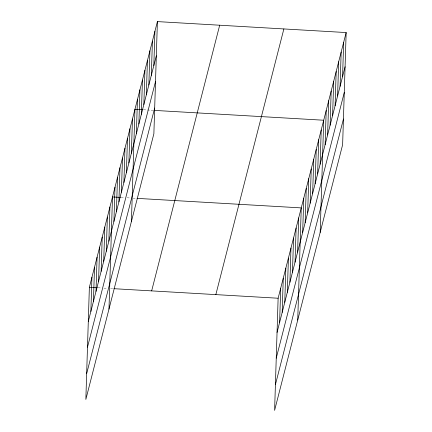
<?xml version="1.0" encoding="UTF-8"?>
<svg xmlns="http://www.w3.org/2000/svg" width="432" height="432" viewBox="0 0 432 432"><rect width="100%" height="100%" fill="white"/><g stroke="black" fill="none" stroke-linecap="round" stroke-linejoin="round"><path stroke-width="0.32" stroke-dasharray="2.16 1.62" d="M143.564 109.771L153.5 110.349M121.111 197.446L124.427 197.635M127.078 197.791L130.388 197.986M133.04 198.137L136.355 198.331M97.983 287.771L101.299 287.966M103.95 288.122L107.26 288.311M110.576 288.506L113.227 288.657"/><path stroke-width="0.65" d="M157.399 21.6L89.37 287.275L85.844 399.443L153.873 133.769L157.399 21.6L346.156 32.557L342.63 144.725L274.601 410.4L278.127 298.231L346.156 32.557M90.866 311.445L91.94 277.236M93.436 301.406L94.511 267.203M96.001 291.373L97.081 257.164M98.572 281.335L99.646 247.126M101.142 271.296L102.217 237.092M103.712 261.263L104.787 227.054M106.283 251.224L107.357 217.021M108.853 241.191L109.928 206.982M108.972 309.112L112.498 196.943L120.452 197.408M113.918 221.411L114.993 187.202M116.413 211.669L117.488 177.46M118.908 201.928L119.983 167.719M121.403 192.186L122.477 157.977M123.898 182.444L124.972 148.235M126.387 172.703L127.467 138.499M128.882 162.961L129.956 128.758M131.377 153.22L132.451 119.016M131.425 221.443L134.946 109.274L142.9 109.733M136.366 133.736L137.441 99.533M138.861 123.995L139.936 89.791M141.356 114.253L142.43 80.05M143.851 104.517L144.925 70.308M146.345 94.775L147.42 60.566M148.84 85.034L149.915 50.825M151.335 75.292L152.41 41.083M153.83 65.551L154.904 31.342M279.623 322.402L280.697 288.193M282.193 312.363L283.268 278.159M284.764 302.33L285.838 268.121M287.334 292.291L288.409 258.082M289.904 282.253L290.979 248.049M292.475 272.219L293.549 238.01M295.045 262.181L296.12 227.972M297.61 252.148L298.69 217.939M297.734 320.069L301.255 207.9L137.02 198.369M302.675 232.367L303.75 198.158M305.17 222.626L306.245 188.417M307.665 212.884L308.74 178.675M310.16 203.143L311.234 168.934M312.655 193.401L313.729 159.192M315.149 183.659L316.224 149.45M317.644 173.918L318.719 139.714M320.139 164.176L321.214 129.973M320.182 232.4L323.708 120.231L154.165 110.387M325.129 144.693L326.203 110.489M327.618 134.951L328.698 100.748M330.113 125.21L331.187 91.006M332.608 115.468L333.682 81.265M335.102 105.732L336.177 71.523M337.597 95.99L338.672 61.781M340.092 86.249L341.167 52.04M342.587 76.507L343.661 42.298M88.295 321.484L156.325 55.809M87.485 347.209L155.515 81.535M86.654 373.718L154.683 108.043M151.659 290.887L219.688 25.218M215.838 294.613L283.867 28.939M277.052 332.44L345.082 66.766M276.242 358.166L344.272 92.491M275.411 384.674L343.44 119M89.37 287.275L97.319 287.734M113.886 288.695L278.127 298.231"/></g></svg>
